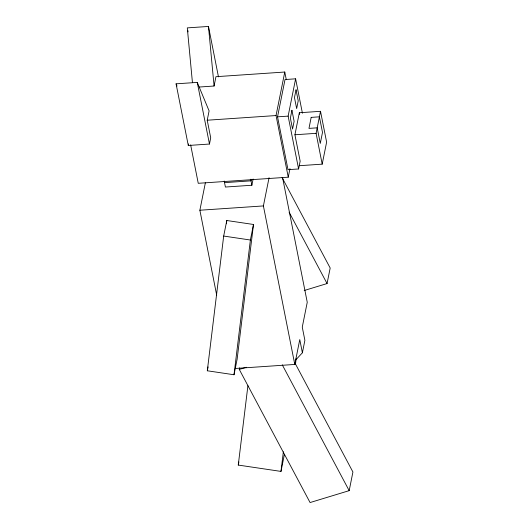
<?xml version="1.0" encoding="UTF-8"?>
<svg xmlns="http://www.w3.org/2000/svg" width="529" height="529" viewBox="0 0 529 529"><rect width="100%" height="100%" fill="white"/><g stroke="black" fill="none" stroke-linecap="round" stroke-linejoin="round"><path stroke-width="0.79" d="M207.308 370.783L223.681 236.053L226.796 220.514L253.497 224.475L237.124 359.211L234.01 374.75L207.308 370.783L208.089 366.901M226.399 223.78L226.796 220.514M234.01 374.75L250.382 240.021L253.497 224.475M284.41 454.318L280.985 471.412L238.268 465.07L247.909 385.714M280.985 471.412L283.365 451.779M295.46 364.408L296.154 358.682M188.284 145.482L176.078 83.833L197.257 82.398L209.094 110.892L207.223 120.215L210.707 137.824L209.464 144.04L188.284 145.482L188.595 143.928M199.413 87.02L214.08 86.022L215.944 76.698L284.774 72.03L286.202 79.238M216.685 295.156L199.869 210.231L205.371 182.783M251.321 179.285L251.011 180.839L224.534 182.637M224.217 181.037L225.407 187.041L251.877 185.243L253.127 179.027M190.638 144.867L198.249 183.298L288.252 177.189L276.045 115.547L284.774 72.03M299.394 165.703L322.201 164.155L326.618 142.142L320.514 111.315L299.335 112.756L294.924 134.769L300.155 161.186L298.594 168.963L288.007 169.677L277.54 116.836L285.025 79.542L295.612 78.821L302.429 113.246M235.326 368.475L294.785 364.441L263.402 205.926L269.069 177.665M298.594 168.963L288.133 116.122L295.612 78.821M294.891 362.887L352.922 472.007L349.18 490.654L310.073 502.55L239.28 369.421L239.591 367.867M288.252 177.189L289.965 168.645M238.268 465.07L238.89 461.962M322.201 164.155L316.097 133.334L320.514 111.315M294.785 364.441L299.771 339.578L302.39 352.783L295.202 360.527M302.39 352.783L304.883 340.339L302.271 327.134L307.25 302.277L282.592 177.724M304.201 290.514L327.067 283.557L330.182 268.018L282.136 177.671M239.28 369.421L246.316 367.278M218.464 76.89L208.472 26.45L187.299 27.885L192.437 82.564M207.223 120.215L276.045 115.547M277.54 116.836L288.133 116.122M294.924 134.769L316.097 133.334M199.869 210.231L263.402 205.926M223.681 236.053L250.382 240.021M289.092 212.155L327.067 283.557M282.255 364.805L349.18 490.654M176.078 83.833L177.01 86.082M299.335 112.756L299.652 114.357M250.693 179.238L251.877 185.243M187.775 30.292L188.093 31.892M197.257 82.398L209.464 144.04M208.472 26.45L214.08 86.022M291.935 110.29L290.375 118.066L292.557 129.069L294.111 121.3L291.935 110.29M296.035 89.831L294.474 97.6L296.657 108.61L298.217 100.841L296.035 89.831M311.178 117.378L308.969 128.388L317.202 127.826L320.29 143.419L322.498 132.409L319.41 116.823L311.178 117.378"/></g></svg>
